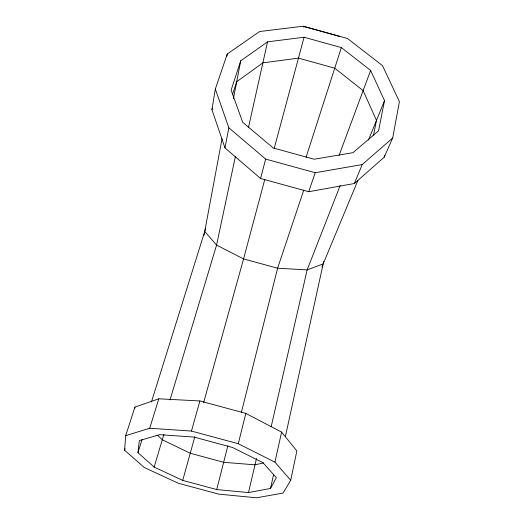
<?xml version="1.0" encoding="UTF-8"?>
<svg xmlns="http://www.w3.org/2000/svg" width="524" height="524" viewBox="0 0 524 524"><rect width="100%" height="100%" fill="white"/><g stroke="black" fill="none" stroke-linecap="round" stroke-linejoin="round"><path stroke-width="0.79" d="M124.588 450.227L125.701 435.654L134.917 407.089L158.798 398.81L199.906 400.952L245.808 413.397L281.604 432.097L296.853 450.941L290.715 480.259L283.13 493.045L256.531 497.8L218.691 494.132L178.37 483.259L144.277 467.506L124.588 450.227L125.079 448.688M134.76 408.713L134.917 407.089M137.963 452.644L139.345 440.632L159.571 434.671L194.063 437.082L232.564 447.503L262.924 462.626L276.39 477.672L270.515 488.447L248.5 492.567L216.713 489.56L182.719 480.384L154.141 467.1L137.963 452.644L142.056 439.492M211.932 109.673L215.331 89.008L227.265 53.992L259.603 31.538L303.173 26.2L347.517 38.514L382.487 65.631L399.412 101.663L392.686 138.008L384.197 157.213L354.375 183.518L308.695 191.719L260.605 178.488L224.966 147.879L211.932 109.673L212.449 108.134M226.866 56.33L227.265 53.992M204 235.381L222.058 138.677M384.197 157.213L384.498 155.615M233.462 98.558L240.719 60.823L267.548 41.848L304.077 37.237L341.36 47.579L370.632 70.432L384.524 100.634L378.557 130.83L352.999 152.674L314.112 159.231L273.207 147.958L242.671 122.236L231.13 90.095L240.719 60.823M224.966 147.879L228.857 127.83L215.331 89.008M373.488 135.297L376.481 120.389L363.132 90.619L334.738 68.166L298.464 58.112L262.871 62.86L236.697 81.737L232.486 94.687M235.361 156.656L216.569 245.094L170.018 399.91M285.397 436.505L323.675 261.535M270.515 488.447L273.659 474.233M248.546 127.208L267.548 41.848M290.715 480.259L274.936 462.129L281.604 432.097M271.216 426.497L307.149 269.893L340.155 185.509M248.5 492.567L256.485 458.461M274.936 462.129L238.282 443.73L245.808 413.397M241.302 412.729L277.602 268.229L303.789 190.048M216.713 489.56L227.894 445.636M260.605 178.488L265.655 159.08L228.857 127.83M264.823 179.332L243.568 258.915L203.659 402.543M274.157 148.547L304.077 37.237M182.719 480.384L194.843 436.695M125.701 435.654L149.713 428.252L191.457 431.056L199.906 400.952M154.141 467.1L163.92 434.272M149.713 428.252L158.798 398.81M151.436 401.954L205.696 228.366M306.062 157.338L341.36 47.579M308.695 191.719L315.225 172.73L362.182 164.588L392.686 138.008M339.028 155.536L370.632 70.432M368.477 140.065L384.524 100.634M354.375 183.518L362.182 164.588M321.933 266.86L322.849 264.653M357.958 180.322L323.157 263.913L307.149 269.893L277.602 268.229L243.568 258.915L216.569 245.094L204.727 231.47M263.559 462.941L254.998 464.834L223.656 462.286L190.245 453.253L162.283 439.76L157.645 435.326M303.324 26.973L304.922 26.776L339.375 36.339M191.457 431.056L238.282 443.73M265.655 159.08L315.225 172.73"/></g></svg>
